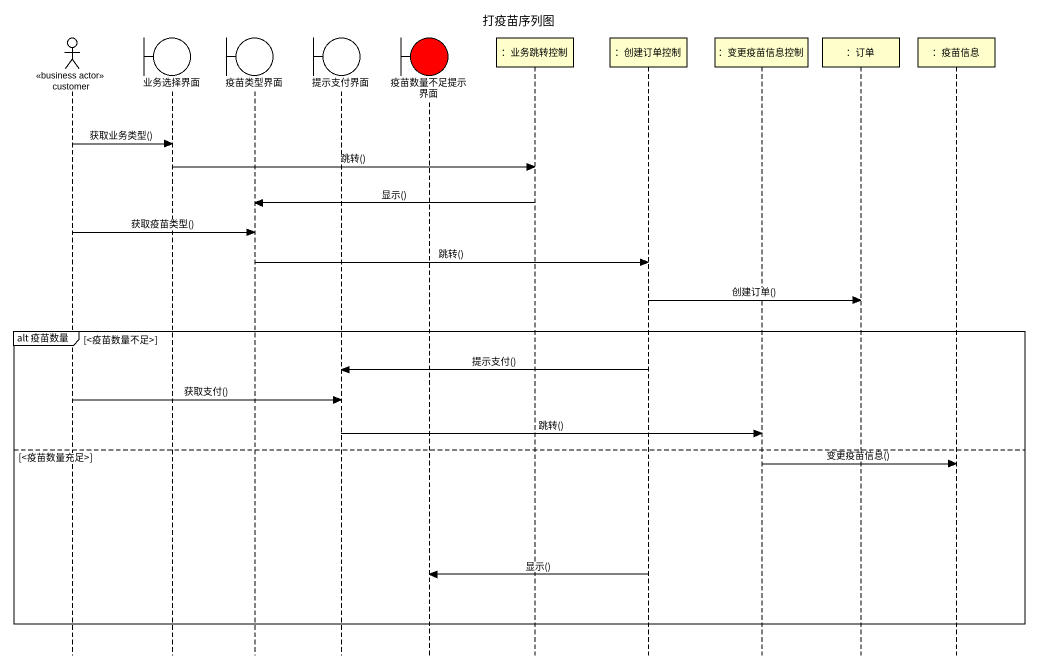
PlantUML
@startuml
title 打疫苗序列图
hide footbox
actor customer <<business actor>>
boundary 业务选择界面
boundary 疫苗类型界面
boundary 提示支付界面
boundary 疫苗数量不足提示界面 #FF0000
participant "：业务跳转控制" as 业务跳转控制
participant "：创建订单控制" as 创建订单控制
participant "：变更疫苗信息控制" as 变更疫苗信息控制
participant "：订单" as 订单
participant "：疫苗信息" as 疫苗信息

customer -> 业务选择界面 : 获取业务类型()
业务选择界面 -> 业务跳转控制 : 跳转()
业务跳转控制 -> 疫苗类型界面 : 显示()
customer -> 疫苗类型界面 : 获取疫苗类型()
疫苗类型界面 -> 创建订单控制 : 跳转()
创建订单控制 -> 订单 : 创建订单()
group alt 疫苗数量 [<疫苗数量不足>]
  创建订单控制 -> 提示支付界面 : 提示支付()
  customer -> 提示支付界面 : 获取支付()
  提示支付界面 -> 变更疫苗信息控制 : 跳转()
else <疫苗数量充足>
  变更疫苗信息控制 -> 疫苗信息 : 变更疫苗信息()
  创建订单控制 -> 疫苗数量不足提示界面 : 显示()
end
@enduml
